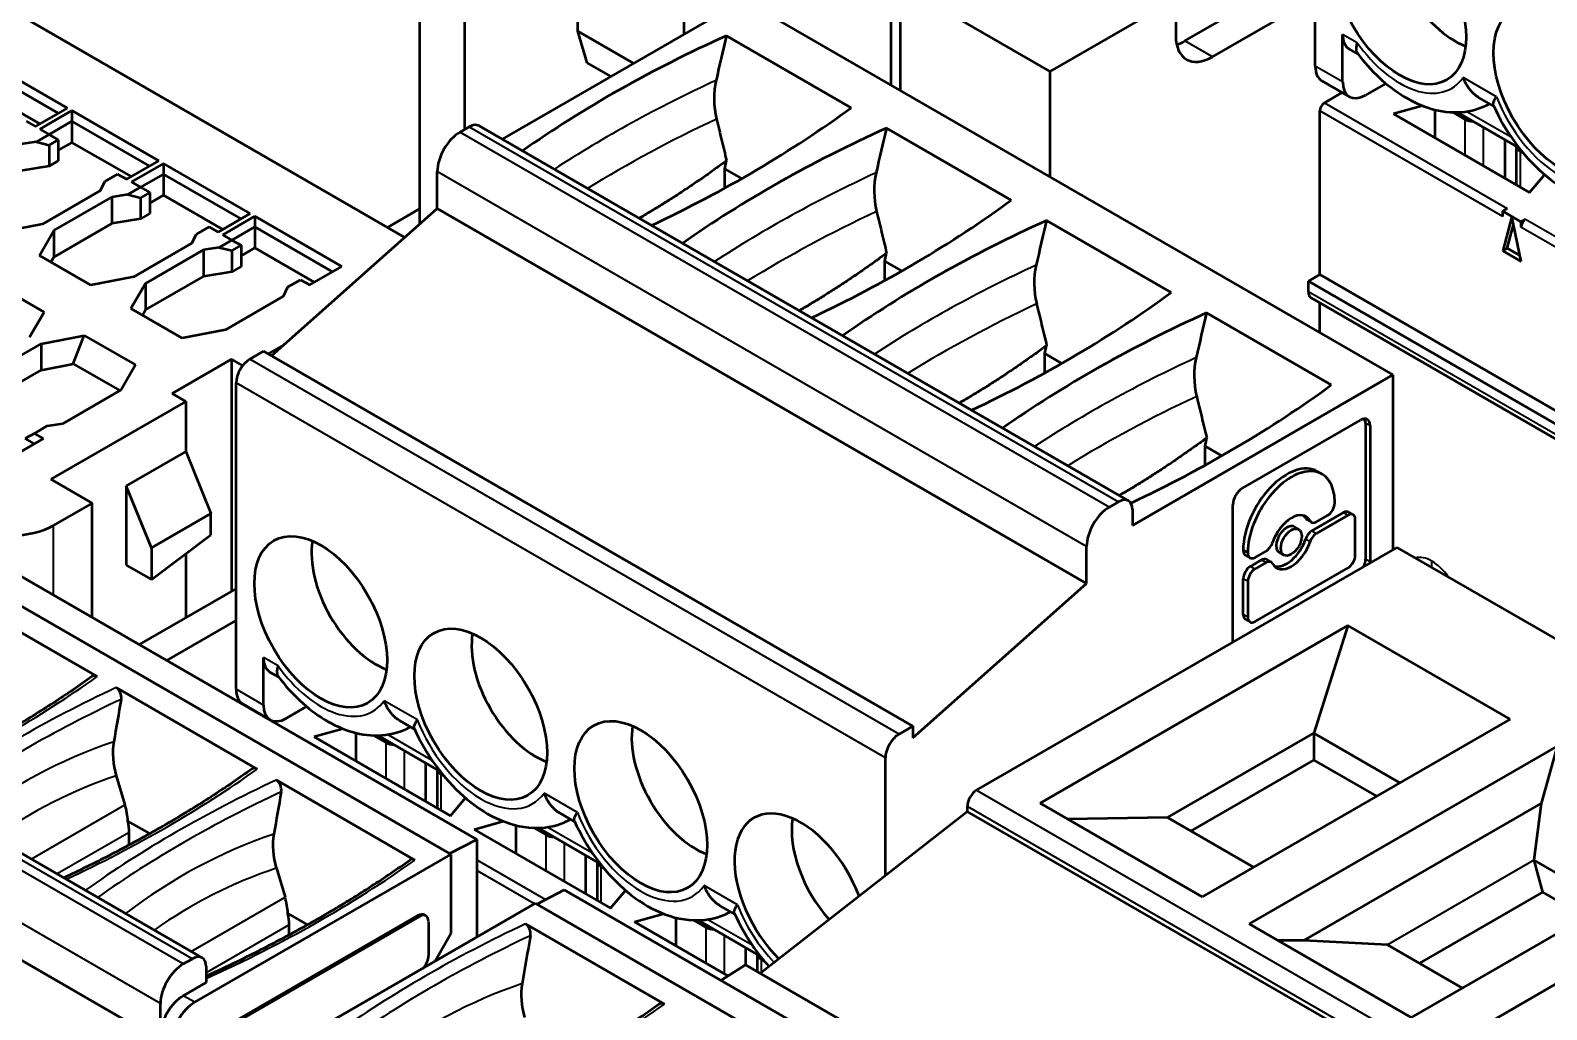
# Model space of a CAD drawing. Header units: millimetres. Extents: x 3100 to 5091, y 868 to 1900.
# Drawn here: x 4092.85 to 4116.3, y 1726.37 to 1741.51 of the extents above; entities that cross this region are included whole.
import ezdxf

# ---------------------------------------------------------------- set-up
doc = ezdxf.new("R2010")
doc.units = ezdxf.units.MM
doc.header["$LTSCALE"] = 1.8
doc.layers.add('외형선(ISO)', color=7, linetype='Continuous', lineweight=50)
doc.layers.add('좁은 외형선(ISO)', color=7, linetype='Continuous', lineweight=35)

msp = doc.modelspace()

# ---------------------------------------------------------------- linework, layer by layer
at = {"layer": '외형선(ISO)'}
for p, q in [((4112.721, 1740.96), (4112.721, 1745.696)), ((4101.319, 1741.501), (4101.319, 1745.175)), ((4099.569, 1739.98), (4099.569, 1743.655)), ((4098.869, 1743.166), (4098.869, 1738.511)), ((4102.963, 1741.45), (4102.963, 1742.675)), ((4110.706, 1741.348), (4112.721, 1742.511)), ((4106.163, 1740.664), (4106.163, 1742.379)), ((4108.62, 1740.878), (4106.304, 1742.215)), ((4106.304, 1742.215), (4106.304, 1740.583)), ((4111.13, 1741.103), (4112.721, 1742.022)), ((4092.639, 1741.777), (4098.643, 1738.311)), ((4100.152, 1739.827), (4103.882, 1741.981)), ((4103.882, 1741.981), (4113.923, 1736.184)), ((4108.62, 1740.878), (4110.564, 1742.001)), ((4110.564, 1742.001), (4110.564, 1741.43)), ((4102.185, 1741.001), (4101.319, 1741.501)), ((4101.46, 1741.011), (4101.319, 1741.501)), ((4103.615, 1741.429), (4105.544, 1740.316)), ((4113.145, 1740.715), (4113.145, 1741.45)), ((4093.424, 1740.311), (4092.081, 1741.087)), ((4113.383, 1741.144), (4113.249, 1741.221)), ((4093.283, 1740.229), (4092.081, 1740.923)), ((4101.832, 1740.797), (4101.46, 1741.011)), ((4108.62, 1739.245), (4108.62, 1740.878)), ((4093, 1740.066), (4092.081, 1740.597)), ((4112.825, 1740.731), (4113.249, 1740.486)), ((4113.812, 1740.692), (4113.499, 1740.511)), ((4113.14, 1740.549), (4112.863, 1740.389)), ((4115.483, 1740.34), (4115.248, 1740.475)), ((4092.929, 1740.025), (4093.424, 1740.311)), ((4093.495, 1740.27), (4093, 1739.984)), ((4094.838, 1739.495), (4093.495, 1740.27)), ((4093.495, 1740.27), (4093.495, 1740.107)), ((4112.792, 1737.735), (4112.792, 1740.266)), ((4114.378, 1740.347), (4113.93, 1740.221)), ((4113.93, 1740.221), (4116.037, 1739.005)), ((4114.577, 1739.848), (4114.577, 1740.283)), ((4115.04, 1740.135), (4114.85, 1740.245)), ((4114.915, 1740.245), (4115.878, 1739.689)), ((4092.788, 1740.107), (4092.929, 1740.025)), ((4093.141, 1739.903), (4092.945, 1739.789)), ((4093, 1739.984), (4093.141, 1739.903)), ((4093.495, 1740.107), (4093.141, 1739.903)), ((4093.141, 1739.903), (4093.283, 1739.821)), ((4093.495, 1740.107), (4093.495, 1739.78)), ((4094.697, 1739.413), (4093.495, 1740.107)), ((4099.498, 1739.94), (4099.64, 1740.021)), ((4099.79, 1740.036), (4109.831, 1734.239)), ((4106.09, 1740.001), (4108.018, 1738.887)), ((4092.945, 1739.789), (4092.699, 1739.75)), ((4092.945, 1739.789), (4093.141, 1739.739)), ((4093.283, 1739.821), (4093.141, 1739.739)), ((4093.141, 1739.739), (4093.141, 1739.413)), ((4093.283, 1739.821), (4093.283, 1739.495)), ((4093.495, 1739.78), (4093.283, 1739.658)), ((4094.414, 1739.25), (4093.495, 1739.78)), ((4115.656, 1739.225), (4115.656, 1739.818)), ((4115.83, 1739.717), (4115.83, 1739.124)), ((4093.283, 1739.495), (4093.141, 1739.413)), ((4094.343, 1739.209), (4094.838, 1739.495)), ((4094.909, 1739.454), (4094.414, 1739.168)), ((4096.253, 1738.678), (4094.909, 1739.454)), ((4094.909, 1739.454), (4094.909, 1739.29)), ((4103.592, 1739.372), (4103.618, 1739.497)), ((4115.934, 1739.62), (4115.889, 1739.646)), ((4093.141, 1739.413), (4092.699, 1739.341)), ((4094.006, 1739.177), (4094.202, 1739.29)), ((4094.202, 1739.29), (4094.343, 1739.209)), ((4094.909, 1739.29), (4094.556, 1739.086)), ((4094.909, 1739.29), (4094.909, 1738.964)), ((4096.111, 1738.596), (4094.909, 1739.29)), ((4099.145, 1738.756), (4099.145, 1739.327)), ((4103.592, 1739.075), (4103.592, 1739.372)), ((4103.854, 1739.221), (4103.592, 1739.372)), ((4116.037, 1739.005), (4116.268, 1739.279)), ((4093.937, 1739.035), (4093.039, 1738.517)), ((4093.937, 1739.035), (4094.006, 1739.177)), ((4094.359, 1738.973), (4094.114, 1738.933)), ((4094.556, 1739.086), (4094.359, 1738.973)), ((4094.359, 1738.973), (4094.556, 1738.923)), ((4094.414, 1739.168), (4094.556, 1739.086)), ((4094.556, 1739.086), (4094.697, 1739.005)), ((4094.697, 1739.005), (4094.556, 1738.923)), ((4094.697, 1739.005), (4094.697, 1738.678)), ((4094.909, 1738.964), (4094.697, 1738.841)), ((4095.828, 1738.433), (4094.909, 1738.964)), ((4093.216, 1738.415), (4094.114, 1738.933)), ((4094.114, 1738.933), (4094.114, 1738.525)), ((4094.556, 1738.923), (4094.556, 1738.596)), ((4096.579, 1736.481), (4099.145, 1738.756)), ((4098.869, 1738.752), (4098.374, 1738.466)), ((4109.186, 1732.958), (4099.145, 1738.756)), ((4115.62, 1738.715), (4115.691, 1738.756)), ((4093.039, 1738.517), (4092.371, 1738.388)), ((4093.216, 1738.006), (4094.114, 1738.525)), ((4094.556, 1738.596), (4094.114, 1738.525)), ((4094.697, 1738.678), (4094.556, 1738.596)), ((4095.758, 1738.392), (4096.253, 1738.678)), ((4096.323, 1738.637), (4095.828, 1738.351)), ((4097.667, 1737.862), (4096.323, 1738.637)), ((4096.323, 1738.637), (4096.323, 1738.474)), ((4108.565, 1738.572), (4110.493, 1737.458)), ((4115.62, 1738.715), (4115.762, 1738.633)), ((4115.62, 1738.633), (4115.62, 1738.715)), ((4115.762, 1738.633), (4115.62, 1738.103)), ((4115.69, 1738.144), (4115.788, 1738.507)), ((4115.762, 1738.633), (4115.903, 1738.551)), ((4115.904, 1737.939), (4115.762, 1738.633)), ((4115.903, 1738.551), (4115.974, 1738.592)), ((4115.903, 1738.551), (4115.903, 1738.47)), ((4092.993, 1738.029), (4093.216, 1738.415)), ((4093.216, 1738.415), (4093.216, 1738.006)), ((4095.351, 1738.219), (4095.42, 1738.361)), ((4095.42, 1738.361), (4095.616, 1738.474)), ((4095.616, 1738.474), (4095.758, 1738.392)), ((4095.97, 1738.27), (4095.773, 1738.156)), ((4095.828, 1738.351), (4095.97, 1738.27)), ((4096.323, 1738.474), (4095.97, 1738.27)), ((4095.97, 1738.27), (4096.111, 1738.188)), ((4097.525, 1737.78), (4096.323, 1738.474)), ((4096.323, 1738.474), (4096.323, 1738.147)), ((4093.785, 1737.572), (4092.993, 1738.029)), ((4095.351, 1738.219), (4094.453, 1737.7)), ((4094.63, 1737.598), (4095.528, 1738.117)), ((4095.773, 1738.156), (4095.528, 1738.117)), ((4095.528, 1738.117), (4095.528, 1737.708)), ((4095.773, 1738.156), (4095.97, 1738.106)), ((4096.111, 1738.188), (4095.97, 1738.106)), ((4095.97, 1738.106), (4095.97, 1737.78)), ((4096.111, 1738.188), (4096.111, 1737.862)), ((4096.323, 1738.147), (4096.111, 1738.025)), ((4097.243, 1737.617), (4096.323, 1738.147)), ((4106.067, 1737.943), (4106.093, 1738.068)), ((4115.62, 1738.103), (4115.69, 1738.144)), ((4115.62, 1738.103), (4115.904, 1737.939)), ((4115.885, 1738.031), (4115.69, 1738.144)), ((4093.17, 1737.927), (4093.216, 1738.006)), ((4096.111, 1737.862), (4095.97, 1737.78)), ((4097.172, 1737.576), (4097.667, 1737.862)), ((4106.067, 1737.646), (4106.067, 1737.943)), ((4106.329, 1737.792), (4106.067, 1737.943)), ((4092.272, 1737.612), (4093.064, 1737.155)), ((4094.453, 1737.7), (4093.785, 1737.572)), ((4094.407, 1737.212), (4094.63, 1737.598)), ((4094.63, 1737.19), (4095.528, 1737.708)), ((4094.63, 1737.598), (4094.63, 1737.19)), ((4095.97, 1737.78), (4095.528, 1737.708)), ((4096.834, 1737.544), (4097.03, 1737.657)), ((4097.03, 1737.657), (4097.172, 1737.576)), ((4112.615, 1737.633), (4112.792, 1737.735)), ((4120.069, 1733.329), (4112.615, 1737.633)), ((4112.615, 1737.47), (4112.615, 1737.633)), ((4120.069, 1733.533), (4112.792, 1737.735)), ((4096.765, 1737.402), (4095.867, 1736.884)), ((4096.765, 1737.402), (4096.834, 1737.544)), ((4112.656, 1737.378), (4120.069, 1733.098)), ((4093.064, 1737.155), (4092.841, 1736.769)), ((4095.199, 1736.755), (4094.407, 1737.212)), ((4094.584, 1737.11), (4094.63, 1737.19)), ((4111.04, 1737.143), (4112.968, 1736.029)), ((4112.792, 1736.837), (4112.792, 1737.3)), ((4095.867, 1736.884), (4095.199, 1736.755)), ((4092.12, 1736.149), (4093.018, 1736.667)), ((4093.018, 1736.667), (4093.686, 1736.796)), ((4093.018, 1736.667), (4093.018, 1736.259)), ((4093.516, 1736.355), (4093.686, 1736.796)), ((4093.686, 1736.796), (4094.478, 1736.339)), ((4096.77, 1736.65), (4096.528, 1736.51)), ((4108.542, 1736.514), (4108.568, 1736.639)), ((4095.963, 1736.429), (4095.043, 1735.898)), ((4095.963, 1736.429), (4095.963, 1732.836)), ((4096.135, 1736.329), (4095.963, 1736.429)), ((4096.246, 1736.429), (4096.458, 1736.551)), ((4106.499, 1730.754), (4096.458, 1736.551)), ((4108.803, 1736.363), (4108.542, 1736.514)), ((4108.542, 1736.217), (4108.542, 1736.514)), ((4087.385, 1736.145), (4099.756, 1729.003)), ((4092.12, 1735.741), (4093.018, 1736.259)), ((4093.018, 1736.259), (4093.516, 1736.355)), ((4093.516, 1736.355), (4094.234, 1735.941)), ((4094.478, 1736.339), (4094.255, 1735.953)), ((4109.893, 1733.857), (4113.923, 1736.184)), ((4113.923, 1736.184), (4113.923, 1733.481)), ((4086.961, 1735.926), (4099.332, 1728.784)), ((4094.255, 1735.953), (4093.357, 1735.434)), ((4096.033, 1731.325), (4096.033, 1736.061)), ((4095.256, 1735.775), (4093.17, 1734.571)), ((4095.043, 1735.898), (4095.256, 1735.775)), ((4095.256, 1735.775), (4095.256, 1735)), ((4111.597, 1734.433), (4113.421, 1735.485)), ((4113.499, 1735.44), (4113.499, 1733.335)), ((4092.915, 1735.281), (4092.774, 1735.2)), ((4092.915, 1735.281), (4093.111, 1735.395)), ((4093.056, 1735.2), (4092.915, 1735.281)), ((4093.111, 1735.395), (4093.357, 1735.434)), ((4111.017, 1735.085), (4111.043, 1735.211)), ((4113.57, 1735.399), (4113.57, 1733.294)), ((4092.561, 1734.914), (4093.056, 1735.2)), ((4092.915, 1735.118), (4092.774, 1735.2)), ((4095.256, 1735), (4094.336, 1734.469)), ((4095.256, 1735), (4095.644, 1734.04)), ((4111.278, 1734.935), (4111.017, 1735.085)), ((4111.017, 1734.788), (4111.017, 1735.085)), ((4093.806, 1734.204), (4093.17, 1734.571)), ((4112.756, 1734.692), (4112.826, 1734.651)), ((4094.336, 1734.469), (4094.336, 1733.244)), ((4094.725, 1733.51), (4094.336, 1734.469)), ((4083.47, 1734.124), (4095.508, 1727.174)), ((4093.806, 1734.204), (4093.205, 1733.857)), ((4093.806, 1732.438), (4093.806, 1734.204)), ((4095.644, 1734.04), (4094.725, 1733.51)), ((4095.644, 1733.714), (4095.644, 1734.04)), ((4109.539, 1734.142), (4109.681, 1734.224)), ((4109.893, 1734.102), (4109.893, 1733.857)), ((4111.448, 1732.069), (4111.448, 1734.174)), ((4112.671, 1733.774), (4113.157, 1734.055)), ((4113.023, 1734.205), (4113.023, 1734.216)), ((4113.236, 1734.063), (4113.307, 1734.022)), ((4112.394, 1733.836), (4112.465, 1733.796)), ((4112.592, 1733.947), (4112.663, 1733.906)), ((4113.228, 1734.014), (4112.742, 1733.733)), ((4112.742, 1733.914), (4112.912, 1734.012)), ((4113.34, 1733.397), (4113.34, 1733.95)), ((4094.725, 1733.02), (4095.644, 1733.714)), ((4094.725, 1733.51), (4094.725, 1733.02)), ((4095.256, 1733.42), (4095.256, 1732.428)), ((4107.483, 1729.763), (4113.988, 1733.518)), ((4109.186, 1732.958), (4109.186, 1733.53)), ((4111.607, 1733.48), (4111.607, 1733.469)), ((4111.64, 1733.397), (4111.711, 1733.356)), ((4111.678, 1733.439), (4111.678, 1733.429)), ((4111.79, 1733.364), (4111.96, 1733.462)), ((4111.968, 1733.331), (4112.039, 1733.29)), ((4112.166, 1733.441), (4112.237, 1733.4)), ((4121.059, 1729.436), (4113.988, 1733.518)), ((4094.336, 1733.244), (4094.725, 1733.02)), ((4111.719, 1733.225), (4111.889, 1733.323)), ((4111.96, 1733.282), (4111.79, 1733.184)), ((4111.79, 1732.373), (4113.228, 1733.204)), ((4095.04, 1725.791), (4082.627, 1732.958)), ((4094.54, 1732.015), (4096.033, 1732.877)), ((4098.019, 1732.864), (4098.111, 1732.704)), ((4106.499, 1730.576), (4109.186, 1732.958)), ((4111.607, 1732.479), (4111.607, 1733.031)), ((4111.678, 1732.99), (4111.678, 1732.438)), ((4091.704, 1732.779), (4093.885, 1731.52)), ((4111.64, 1732.406), (4111.711, 1732.365)), ((4094.964, 1731.77), (4096.033, 1732.387)), ((4113.227, 1732.311), (4108.466, 1729.562)), ((4113.227, 1732.311), (4112.697, 1730.646)), ((4115.735, 1730.863), (4113.227, 1732.311)), ((4096.458, 1731.081), (4096.458, 1731.815)), ((4096.695, 1731.509), (4096.561, 1731.586)), ((4094.179, 1731.35), (4096.36, 1730.091)), ((4100.494, 1731.435), (4100.586, 1731.275)), ((4096.137, 1731.097), (4096.561, 1730.852)), ((4097.124, 1731.057), (4096.811, 1730.876)), ((4096.453, 1730.914), (4096.449, 1730.912)), ((4098.795, 1730.705), (4098.56, 1730.841)), ((4106.286, 1730.631), (4106.499, 1730.754)), ((4106.499, 1730.754), (4106.499, 1730.576)), ((4115.735, 1730.863), (4110.974, 1728.114)), ((4097.69, 1730.712), (4097.243, 1730.587)), ((4097.243, 1730.587), (4099.35, 1729.37)), ((4097.89, 1730.213), (4097.89, 1730.649)), ((4098.353, 1730.501), (4098.162, 1730.611)), ((4098.228, 1730.61), (4099.19, 1730.055)), ((4110.435, 1729.34), (4112.697, 1730.646)), ((4112.697, 1730.646), (4112.697, 1730.23)), ((4112.697, 1730.646), (4114.029, 1729.878)), ((4116.46, 1730.445), (4111.699, 1727.696)), ((4116.46, 1730.445), (4116.213, 1729.557)), ((4098.968, 1729.59), (4098.968, 1730.183)), ((4099.143, 1730.082), (4099.143, 1729.49)), ((4106.074, 1728.447), (4106.074, 1730.264)), ((4110.795, 1729.132), (4112.697, 1730.23)), ((4112.697, 1730.23), (4113.668, 1729.67)), ((4094.181, 1729.987), (4094.315, 1729.537)), ((4098.799, 1728.683), (4096.654, 1729.922)), ((4099.246, 1729.985), (4099.201, 1730.011)), ((4102.969, 1730.006), (4103.061, 1729.847)), ((4099.35, 1729.37), (4099.581, 1729.644)), ((4101.27, 1729.276), (4101.035, 1729.412)), ((4104.137, 1726.934), (4107.341, 1729.436)), ((4107.341, 1729.518), (4107.341, 1729.436)), ((4114.412, 1725.353), (4107.341, 1729.436)), ((4108.466, 1729.562), (4110.974, 1728.114)), ((4110.435, 1729.34), (4108.89, 1729.317)), ((4110.435, 1729.34), (4111.766, 1728.572)), ((4112.545, 1727.439), (4116.213, 1729.557)), ((4114.554, 1725.68), (4121.059, 1729.436)), ((4116.213, 1729.557), (4116.102, 1728.681)), ((4094.697, 1729.092), (4094.359, 1729.287)), ((4094.379, 1728.917), (4094.379, 1729.111)), ((4099.717, 1729.158), (4100.165, 1729.283)), ((4099.717, 1729.158), (4101.825, 1727.941)), ((4100.364, 1728.784), (4100.364, 1729.22)), ((4100.637, 1729.182), (4100.828, 1729.072)), ((4100.703, 1729.181), (4101.665, 1728.626)), ((4099.332, 1728.784), (4099.756, 1729.003)), ((4099.756, 1729.003), (4099.756, 1727.494)), ((4118.968, 1728.997), (4114.206, 1726.248)), ((4095.393, 1726.485), (4099.353, 1728.771)), ((4099.332, 1728.784), (4099.353, 1728.771)), ((4099.353, 1728.771), (4099.353, 1727.547)), ((4101.443, 1728.162), (4101.443, 1728.754)), ((4101.618, 1728.653), (4101.618, 1728.061)), ((4116.102, 1728.681), (4117.261, 1728.012)), ((4116.102, 1728.681), (4116.233, 1728.189)), ((4096.656, 1728.558), (4096.79, 1728.108)), ((4101.721, 1728.556), (4101.676, 1728.582)), ((4105.444, 1728.578), (4105.536, 1728.418)), ((4100.683, 1728.004), (4101.107, 1728.223)), ((4101.107, 1728.223), (4115.953, 1719.652)), ((4101.825, 1727.941), (4102.056, 1728.215)), ((4116.233, 1728.189), (4114.331, 1727.091)), ((4116.233, 1728.189), (4116.9, 1727.803)), ((4097.355, 1726.107), (4100.661, 1728.016)), ((4100.661, 1728.016), (4100.683, 1728.004)), ((4100.683, 1728.004), (4115.528, 1719.433)), ((4103.745, 1727.847), (4103.51, 1727.983)), ((4098.846, 1727.825), (4094.855, 1725.521)), ((4094.876, 1725.509), (4098.867, 1727.813)), ((4096.834, 1727.858), (4097.136, 1727.684)), ((4098.967, 1727.823), (4098.946, 1727.835)), ((4099.009, 1727.731), (4099.009, 1727.203)), ((4102.192, 1727.729), (4102.64, 1727.855)), ((4102.192, 1727.729), (4103.64, 1726.893)), ((4102.839, 1727.355), (4102.839, 1727.791)), ((4103.112, 1727.753), (4103.302, 1727.643)), ((4103.177, 1727.753), (4104.14, 1727.197)), ((4096.854, 1727.528), (4096.854, 1727.683)), ((4099.105, 1727.118), (4099.353, 1727.547)), ((4100.508, 1727.697), (4102.657, 1726.456)), ((4114.206, 1726.248), (4111.699, 1727.696)), ((4103.918, 1727.061), (4103.918, 1727.325)), ((4112.545, 1727.439), (4112.143, 1727.439)), ((4113.839, 1727.375), (4112.545, 1727.439)), ((4113.839, 1727.375), (4114.998, 1726.705)), ((4095.217, 1727.077), (4095.358, 1727.159)), ((4095.57, 1727.036), (4095.57, 1726.791)), ((4103.912, 1727.064), (4103.53, 1726.824)), ((4110.983, 1722.982), (4103.912, 1727.064)), ((4104.092, 1727.224), (4104.092, 1726.96)), ((4104.196, 1727.127), (4104.151, 1727.153)), ((4095.217, 1726.587), (4095.57, 1726.791)), ((4094.863, 1725.975), (4094.863, 1726.465))]:
    msp.add_line(p, q, dxfattribs=at)
for centre, major_axis in [((4114.029, 1742.001), (-0.725, 1.256)), ((4116.504, 1740.572), (-0.725, 1.256)), ((4097.342, 1732.367), (-0.725, 1.256)), ((4112.351, 1733.598), (-0.114, -0.198)), ((4099.816, 1730.938), (-0.725, 1.256)), ((4102.291, 1729.509), (-0.725, 1.256))]:
    msp.add_ellipse(centre, major_axis=major_axis, ratio=0.57735, dxfattribs=at)
for centre, major_axis, ratio, start_param, end_param in [((4114.878, 1742.491), (-0.7, 1.212), 0.57735, 0.613952, 2.52764), ((4115.946, 1732.338), (-20, 0), 0.57735, 5.376697, 5.59774), ((4115.946, 1724.976), (-13.016, -69.532), 0.218386, 4.514556, 4.524759), ((4111.13, 1741.756), (-0.4, -0.693), 0.57735, 5.497787, 7.068583), ((4110.706, 1742.001), (-0.4, -0.693), 0.57735, 0.55899, 0.785398), ((4113.499, 1741.654), (-0.25, -0.433), 0.57735, 5.497787, 6.283185), ((4113.075, 1741.164), (-0.25, -0.433), 0.57735, 5.497787, 6.283185), ((4104.167, 1740.326), (-0.213, 0.99), 0.718086, 0.992119, 1.603505), ((4113.499, 1740.919), (-0.25, -0.433), 0.57735, 5.497787, 7.068583), ((4112.863, 1740.307), (-0.05, -0.0866), 0.57735, 3.926991, 5.497787), ((4089.797, 1747.435), (20, 0), 0.57735, 5.397834, 5.618878), ((4115.182, 1740.217), (0.2, 0), 0.57735, 3.926991, 4.616874), ((4099.498, 1739.531), (-0.25, -0.433), 0.57735, 3.926991, 5.497787), ((4099.64, 1739.776), (0.15, 0.26), 0.57735, 0, 0.785398), ((4118.42, 1730.909), (-20, 0), 0.57735, 5.376697, 5.59774), ((4118.42, 1723.547), (-13.016, -69.532), 0.218386, 4.514556, 4.524759), ((4116.03, 1739.727), (-0.2, 0), 0.57735, 0.095515, 0.785398), ((4106.642, 1738.897), (-0.213, 0.99), 0.718086, 0.992119, 1.603505), ((4092.272, 1746.006), (20, 0), 0.57735, 5.397834, 5.618878), ((4120.895, 1729.48), (-20, 0), 0.57735, 5.376697, 5.59774), ((4120.895, 1722.118), (-13.016, -69.532), 0.218386, 4.514556, 4.524759), ((4115.974, 1738.511), (-0.05, -0.0866), 0.57735, 3.926991, 5.497787), ((4109.117, 1737.468), (-0.213, 0.99), 0.718086, 0.992119, 1.603505), ((4094.746, 1744.577), (20, 0), 0.57735, 5.397834, 5.618878), ((4112.756, 1737.551), (-0.1, -0.173), 0.57735, 5.497787, 6.283185), ((4123.37, 1728.051), (-20, 0), 0.57735, 5.376697, 5.59774), ((4123.37, 1720.69), (-13.016, -69.532), 0.218386, 4.514556, 4.524759), ((4096.246, 1736.184), (-0.15, -0.26), 0.57735, 3.926991, 5.497787), ((4111.591, 1736.039), (-0.213, 0.99), 0.718086, 0.992119, 1.603505), ((4097.221, 1743.148), (20, 0), 0.57735, 5.396921, 5.618878), ((4113.421, 1735.313), (0.105, 0.183), 0.57735, 5.497787, 7.068583), ((4113.35, 1735.354), (0.105, 0.183), 0.57735, 5.497787, 5.941106), ((4112.28, 1733.868), (0.476, 0.824), 0.57735, 0, 2.356194), ((4112.351, 1733.827), (0.476, 0.824), 0.57735, 5.497787, 8.63938), ((4109.681, 1733.979), (0.15, 0.26), 0.57735, 5.497787, 7.068583), ((4111.597, 1734.26), (-0.105, -0.183), 0.57735, 3.926991, 5.497787), ((4109.539, 1733.734), (-0.25, -0.433), 0.57735, 3.926991, 5.497787), ((4112.351, 1733.598), (0.228, 0.396), 0.57735, 5.949564, 8.187603), ((4112.912, 1734.141), (0.079, 0.137), 0.57735, 3.926991, 5.497787), ((4113.157, 1733.926), (0.079, 0.137), 0.57735, 0, 0.785398), ((4113.228, 1733.885), (0.079, 0.137), 0.57735, 5.497787, 7.068583), ((4092.569, 1734.224), (0.9, 0), 0.57735, 3.926991, 5.497787), ((4112.28, 1733.639), (0.114, 0.198), 0.57735, 0, 3.141593), ((4112.28, 1733.639), (0.228, 0.396), 0.57735, 5.949564, 6.127739), ((4112.671, 1734.084), (-0.079, -0.137), 0.57735, 5.949564, 6.283185), ((4112.742, 1734.043), (-0.079, -0.137), 0.57735, 5.949564, 7.068583), ((4098.19, 1732.856), (-0.7, 1.212), 0.57735, 0.613952, 2.52764), ((4111.96, 1733.591), (0.079, 0.137), 0.57735, 3.926991, 5.04601), ((4112.351, 1733.598), (-0.228, -0.396), 0.57735, 5.949564, 8.187603), ((4112.28, 1733.639), (-0.228, -0.396), 0.57735, 0.155447, 1.904417), ((4112.671, 1733.645), (-0.079, -0.137), 0.57735, 3.926991, 5.04601), ((4112.742, 1733.604), (-0.079, -0.137), 0.57735, 3.926991, 5.04601), ((4111.719, 1733.534), (-0.079, -0.137), 0.57735, 5.497787, 6.283185), ((4111.79, 1733.493), (-0.079, -0.137), 0.57735, 5.497787, 7.068583), ((4111.889, 1733.194), (0.079, 0.137), 0.57735, 0, 0.785398), ((4113.228, 1733.333), (0.079, 0.137), 0.57735, 3.926991, 5.497787), ((4113.35, 1733.249), (0.105, 0.183), 0.57735, 4.887569, 5.497787), ((4111.719, 1733.096), (-0.079, -0.137), 0.57735, 3.926991, 5.497787), ((4111.79, 1733.055), (-0.079, -0.137), 0.57735, 3.926991, 5.497787), ((4111.96, 1733.153), (0.079, 0.137), 0.57735, 5.949564, 7.068583), ((4113.421, 1733.208), (0.105, 0.183), 0.57735, 5.398973, 5.497787), ((4111.719, 1732.543), (-0.079, -0.137), 0.57735, 5.497787, 6.283185), ((4111.79, 1732.502), (-0.079, -0.137), 0.57735, 5.497787, 7.068583), ((4100.665, 1731.428), (-0.7, 1.212), 0.57735, 0.613952, 2.52764), ((4111.597, 1732.155), (-0.105, -0.183), 0.57735, 5.497787, 5.596602), ((4096.811, 1732.019), (-0.25, -0.433), 0.57735, 5.497787, 6.283185), ((4093.868, 1731.393), (0.046, -0.136), 0.663454, 2.497974, 3.340628), ((4094.157, 1731.226), (-0.043, 0.134), 0.690585, 4.06364, 5.634101), ((4096.387, 1731.53), (-0.25, -0.433), 0.57735, 5.497787, 6.283185), ((4106.873, 1713.832), (13.174, 90.158), 0.166903, 1.40174, 1.40914), ((4096.811, 1731.285), (-0.25, -0.433), 0.57735, 5.497787, 7.068583), ((4103.14, 1729.999), (-0.7, 1.212), 0.57735, 0.613952, 2.52764), ((4094.779, 1730.134), (-0.295, 0.85), 0.683279, 0.888551, 1.506255), ((4106.286, 1730.387), (-0.15, -0.26), 0.57735, 3.926991, 5.497787), ((4098.494, 1730.582), (0.2, 0), 0.57735, 3.926991, 4.616874), ((4096.343, 1729.964), (0.046, -0.136), 0.663454, 2.497974, 3.340628), ((4099.343, 1730.093), (-0.2, 0), 0.57735, 0.095515, 0.785398), ((4096.632, 1729.797), (-0.043, 0.134), 0.690585, 4.06364, 5.634101), ((4109.348, 1712.403), (13.174, 90.158), 0.166903, 1.40174, 1.40914), ((4107.483, 1729.599), (-0.1, -0.173), 0.57735, 3.926991, 5.497787), ((4093.82, 1729.401), (-0.231, 0.723), 0.675873, 4.343983, 4.683584), ((4104.766, 1728.08), (-0.725, 1.256), 0.57735, 4.426794, 8.301264), ((4093.848, 1729.418), (0.375, -0.65), 0.57735, 0.785398, 1.056662), ((4105.615, 1728.57), (-0.7, 1.212), 0.57735, 0.613952, 1.928356), ((4097.254, 1728.705), (-0.295, 0.85), 0.683279, 0.888551, 1.506255), ((4100.969, 1729.154), (0.2, 0), 0.57735, 3.926991, 4.616874), ((4098.781, 1728.556), (-0.046, 0.136), 0.663422, 5.639537, 6.482372), ((4101.818, 1728.664), (-0.2, 0), 0.57735, 0.095515, 0.785398), ((4096.295, 1727.972), (-0.231, 0.723), 0.675873, 4.343983, 4.683584), ((4096.323, 1727.989), (0.375, -0.65), 0.57735, 0.785398, 1.056662), ((4098.846, 1727.662), (0.1, 0.173), 0.57735, 0, 0.785398), ((4098.867, 1727.65), (0.1, 0.173), 0.57735, 5.497787, 7.068583), ((4113.202, 1710.178), (13.174, 90.158), 0.166903, 1.40174, 1.410117), ((4100.486, 1727.572), (-0.043, 0.134), 0.690585, 4.06364, 5.634101), ((4103.444, 1727.725), (0.2, 0), 0.57735, 3.926991, 4.616874), ((4095.217, 1726.669), (-0.25, -0.433), 0.57735, 3.926991, 5.497787), ((4095.358, 1726.914), (0.15, 0.26), 0.57735, 5.497787, 7.068583), ((4098.867, 1727.121), (0.1, 0.173), 0.57735, 4.457348, 5.497787), ((4104.292, 1727.235), (-0.2, 0), 0.57735, 0.095515, 0.785398), ((4101.093, 1726.394), (0.295, -0.85), 0.683283, 4.030629, 4.648215), ((4095.217, 1726.179), (0.25, 0.433), 0.57735, 0.785398, 2.356194), ((4095.393, 1726.077), (0.25, 0.433), 0.57735, 0.785398, 2.356194), ((4102.639, 1726.329), (0.046, -0.136), 0.663454, 2.497974, 3.340628)]:
    msp.add_ellipse(centre, major_axis=major_axis, ratio=ratio, start_param=start_param, end_param=end_param, dxfattribs=at)
for points, knots in [([(4113.37, 1741.321), (4113.366, 1741.31), (4113.363, 1741.299), (4113.361, 1741.289), (4113.358, 1741.278), (4113.356, 1741.268), (4113.355, 1741.259), (4113.354, 1741.249), (4113.353, 1741.24), (4113.353, 1741.231), (4113.353, 1741.222), (4113.353, 1741.214), (4113.354, 1741.206), (4113.355, 1741.198), (4113.357, 1741.191), (4113.359, 1741.184), (4113.361, 1741.177), (4113.364, 1741.171), (4113.368, 1741.165), (4113.369, 1741.162), (4113.371, 1741.159), (4113.373, 1741.157)], [0, 0, 0, 0, 0.0500439, 0.0500439, 0.0500439, 0.1003298, 0.1003298, 0.1003298, 0.1506336, 0.1506336, 0.1506336, 0.2007383, 0.2007383, 0.2007383, 0.2507413, 0.2507413, 0.2507413, 0.3010207, 0.3010207, 0.3010207, 0.3259682, 0.3259682, 0.3259682, 0.3259682]), ([(4113.373, 1741.157), (4113.476, 1741.022), (4113.588, 1740.896), (4113.828, 1740.672), (4113.956, 1740.573), (4114.225, 1740.409), (4114.367, 1740.343), (4114.664, 1740.257), (4114.819, 1740.236), (4115.127, 1740.259), (4115.28, 1740.302), (4115.416, 1740.377), (4115.416, 1740.377), (4115.417, 1740.378)], [2.570912, 2.570912, 2.570912, 2.570912, 2.842128, 2.842128, 3.113344, 3.113344, 3.384559, 3.384559, 3.655775, 3.655775, 3.915873, 3.915873, 3.916819, 3.916819, 3.916819, 3.916819]), ([(4115.248, 1740.475), (4115.243, 1740.478), (4115.239, 1740.481), (4115.235, 1740.483), (4115.222, 1740.491), (4115.21, 1740.499), (4115.199, 1740.509), (4115.187, 1740.518), (4115.176, 1740.528), (4115.165, 1740.538), (4115.154, 1740.549), (4115.143, 1740.56), (4115.133, 1740.572), (4115.123, 1740.583), (4115.113, 1740.596), (4115.103, 1740.609), (4115.094, 1740.621), (4115.085, 1740.635), (4115.076, 1740.648), (4115.067, 1740.662), (4115.059, 1740.676), (4115.051, 1740.691), (4115.043, 1740.705), (4115.036, 1740.72), (4115.029, 1740.736), (4115.022, 1740.751), (4115.015, 1740.766), (4115.009, 1740.782)], [0.5832526, 0.5832526, 0.5832526, 0.5832526, 0.6016391, 0.6016391, 0.6016391, 0.6542184, 0.6542184, 0.6542184, 0.7068174, 0.7068174, 0.7068174, 0.759171, 0.759171, 0.759171, 0.8114111, 0.8114111, 0.8114111, 0.8636676, 0.8636676, 0.8636676, 0.9158958, 0.9158958, 0.9158958, 0.9682186, 0.9682186, 0.9682186, 1.0204727, 1.0204727, 1.0204727, 1.0204727]), ([(4115.478, 1740.35), (4115.477, 1740.353), (4115.476, 1740.356), (4115.475, 1740.359), (4115.474, 1740.364), (4115.474, 1740.369), (4115.474, 1740.375), (4115.475, 1740.38), (4115.476, 1740.386), (4115.477, 1740.393), (4115.479, 1740.399), (4115.481, 1740.406), (4115.484, 1740.413), (4115.487, 1740.42), (4115.49, 1740.427), (4115.494, 1740.435), (4115.498, 1740.443), (4115.502, 1740.451), (4115.507, 1740.459), (4115.513, 1740.468), (4115.518, 1740.476), (4115.524, 1740.485)], [0.6696626, 0.6696626, 0.6696626, 0.6696626, 0.7057633, 0.7057633, 0.7057633, 0.7581259, 0.7581259, 0.7581259, 0.8103638, 0.8103638, 0.8103638, 0.8626229, 0.8626229, 0.8626229, 0.9148484, 0.9148484, 0.9148484, 0.9671682, 0.9671682, 0.9671682, 1.0194216, 1.0194216, 1.0194216, 1.0194216]), ([(4103.463, 1740.14), (4103.476, 1740.087), (4103.489, 1740.033), (4103.502, 1739.979), (4103.515, 1739.926), (4103.528, 1739.872), (4103.541, 1739.819), (4103.554, 1739.765), (4103.566, 1739.712), (4103.579, 1739.658), (4103.592, 1739.604), (4103.605, 1739.551), (4103.618, 1739.497)], [27.3487746, 27.3487746, 27.3487746, 27.3487746, 27.5141397, 27.5141397, 27.5141397, 27.6795053, 27.6795053, 27.6795053, 27.8448716, 27.8448716, 27.8448716, 28.0102384, 28.0102384, 28.0102384, 28.0102384]), ([(4115.478, 1740.35), (4115.568, 1740.151), (4115.679, 1739.96), (4115.935, 1739.607), (4116.079, 1739.445), (4116.394, 1739.168), (4116.563, 1739.051), (4116.925, 1738.88), (4117.117, 1738.824), (4117.478, 1738.811), (4117.643, 1738.837), (4117.828, 1738.916), (4117.86, 1738.931), (4117.892, 1738.949)], [2.185909, 2.185909, 2.185909, 2.185909, 2.534125, 2.534125, 2.882342, 2.882342, 3.230558, 3.230558, 3.578774, 3.578774, 3.856739, 3.856739, 3.916819, 3.916819, 3.916819, 3.916819]), ([(4105.938, 1738.711), (4105.951, 1738.658), (4105.964, 1738.604), (4105.977, 1738.551), (4105.99, 1738.497), (4106.003, 1738.443), (4106.016, 1738.39), (4106.028, 1738.336), (4106.041, 1738.283), (4106.054, 1738.229), (4106.067, 1738.175), (4106.08, 1738.122), (4106.093, 1738.068)], [27.3487746, 27.3487746, 27.3487746, 27.3487746, 27.5141397, 27.5141397, 27.5141397, 27.6795053, 27.6795053, 27.6795053, 27.8448716, 27.8448716, 27.8448716, 28.0102384, 28.0102384, 28.0102384, 28.0102384]), ([(4108.413, 1737.282), (4108.426, 1737.229), (4108.439, 1737.175), (4108.452, 1737.122), (4108.465, 1737.068), (4108.478, 1737.015), (4108.49, 1736.961), (4108.503, 1736.907), (4108.516, 1736.854), (4108.529, 1736.8), (4108.542, 1736.747), (4108.555, 1736.693), (4108.568, 1736.639)], [27.3487746, 27.3487746, 27.3487746, 27.3487746, 27.5141397, 27.5141397, 27.5141397, 27.6795053, 27.6795053, 27.6795053, 27.8448716, 27.8448716, 27.8448716, 28.0102384, 28.0102384, 28.0102384, 28.0102384]), ([(4110.888, 1735.854), (4110.901, 1735.8), (4110.914, 1735.746), (4110.927, 1735.693), (4110.94, 1735.639), (4110.952, 1735.586), (4110.965, 1735.532), (4110.978, 1735.478), (4110.991, 1735.425), (4111.004, 1735.371), (4111.017, 1735.318), (4111.03, 1735.264), (4111.043, 1735.211)], [27.3487746, 27.3487746, 27.3487746, 27.3487746, 27.5141397, 27.5141397, 27.5141397, 27.6795053, 27.6795053, 27.6795053, 27.8448716, 27.8448716, 27.8448716, 28.0102384, 28.0102384, 28.0102384, 28.0102384]), ([(4096.682, 1731.686), (4096.678, 1731.675), (4096.675, 1731.664), (4096.673, 1731.654), (4096.67, 1731.644), (4096.668, 1731.634), (4096.667, 1731.624), (4096.666, 1731.615), (4096.665, 1731.605), (4096.665, 1731.597), (4096.665, 1731.588), (4096.665, 1731.579), (4096.666, 1731.572), (4096.667, 1731.564), (4096.669, 1731.556), (4096.671, 1731.55), (4096.674, 1731.543), (4096.677, 1731.536), (4096.68, 1731.53), (4096.682, 1731.527), (4096.684, 1731.525), (4096.686, 1731.522)], [0, 0, 0, 0, 0.0500439, 0.0500439, 0.0500439, 0.1003298, 0.1003298, 0.1003298, 0.1506336, 0.1506336, 0.1506336, 0.2007383, 0.2007383, 0.2007383, 0.2507413, 0.2507413, 0.2507413, 0.3010207, 0.3010207, 0.3010207, 0.3259682, 0.3259682, 0.3259682, 0.3259682]), ([(4093.805, 1731.52), (4093.613, 1731.383), (4093.414, 1731.249), (4093.008, 1730.985), (4092.799, 1730.856), (4092.371, 1730.604), (4092.153, 1730.48), (4091.705, 1730.239), (4091.477, 1730.121), (4091.128, 1729.95), (4091.011, 1729.894), (4090.893, 1729.838)], [3.0380597, 3.0380597, 3.0380597, 3.0380597, 3.0839743, 3.0839743, 3.1298889, 3.1298889, 3.1758036, 3.1758036, 3.2217182, 3.2217182, 3.2445003, 3.2445003, 3.2445003, 3.2445003]), ([(4096.686, 1731.522), (4096.788, 1731.387), (4096.9, 1731.262), (4097.14, 1731.038), (4097.268, 1730.939), (4097.537, 1730.774), (4097.679, 1730.709), (4097.976, 1730.622), (4098.132, 1730.602), (4098.44, 1730.625), (4098.592, 1730.667), (4098.728, 1730.742), (4098.729, 1730.743), (4098.729, 1730.743)], [2.570912, 2.570912, 2.570912, 2.570912, 2.842128, 2.842128, 3.113344, 3.113344, 3.384559, 3.384559, 3.655775, 3.655775, 3.915873, 3.915873, 3.916819, 3.916819, 3.916819, 3.916819]), ([(4098.56, 1730.841), (4098.556, 1730.843), (4098.551, 1730.846), (4098.547, 1730.849), (4098.535, 1730.856), (4098.523, 1730.865), (4098.511, 1730.874), (4098.499, 1730.883), (4098.488, 1730.893), (4098.477, 1730.904), (4098.466, 1730.914), (4098.455, 1730.925), (4098.445, 1730.937), (4098.435, 1730.949), (4098.425, 1730.961), (4098.416, 1730.974), (4098.406, 1730.987), (4098.397, 1731), (4098.388, 1731.014), (4098.38, 1731.027), (4098.371, 1731.042), (4098.363, 1731.056), (4098.356, 1731.071), (4098.348, 1731.086), (4098.341, 1731.101), (4098.334, 1731.116), (4098.327, 1731.132), (4098.321, 1731.148)], [0.5832526, 0.5832526, 0.5832526, 0.5832526, 0.6016391, 0.6016391, 0.6016391, 0.6542184, 0.6542184, 0.6542184, 0.7068174, 0.7068174, 0.7068174, 0.759171, 0.759171, 0.759171, 0.8114111, 0.8114111, 0.8114111, 0.8636676, 0.8636676, 0.8636676, 0.9158958, 0.9158958, 0.9158958, 0.9682186, 0.9682186, 0.9682186, 1.0204727, 1.0204727, 1.0204727, 1.0204727]), ([(4098.79, 1730.715), (4098.789, 1730.718), (4098.788, 1730.721), (4098.787, 1730.725), (4098.787, 1730.729), (4098.786, 1730.734), (4098.787, 1730.74), (4098.787, 1730.746), (4098.788, 1730.752), (4098.789, 1730.758), (4098.791, 1730.764), (4098.793, 1730.771), (4098.796, 1730.778), (4098.799, 1730.785), (4098.802, 1730.793), (4098.806, 1730.8), (4098.81, 1730.808), (4098.815, 1730.816), (4098.82, 1730.825), (4098.825, 1730.833), (4098.83, 1730.841), (4098.837, 1730.85)], [0.6696626, 0.6696626, 0.6696626, 0.6696626, 0.7057633, 0.7057633, 0.7057633, 0.7581259, 0.7581259, 0.7581259, 0.8103638, 0.8103638, 0.8103638, 0.8626229, 0.8626229, 0.8626229, 0.9148484, 0.9148484, 0.9148484, 0.9671682, 0.9671682, 0.9671682, 1.0194216, 1.0194216, 1.0194216, 1.0194216]), ([(4098.79, 1730.715), (4098.88, 1730.517), (4098.991, 1730.325), (4099.247, 1729.972), (4099.392, 1729.811), (4099.706, 1729.533), (4099.876, 1729.416), (4100.237, 1729.245), (4100.43, 1729.19), (4100.79, 1729.176), (4100.955, 1729.202), (4101.141, 1729.281), (4101.173, 1729.297), (4101.204, 1729.314)], [2.185909, 2.185909, 2.185909, 2.185909, 2.534125, 2.534125, 2.882342, 2.882342, 3.230558, 3.230558, 3.578774, 3.578774, 3.856739, 3.856739, 3.916819, 3.916819, 3.916819, 3.916819]), ([(4096.28, 1730.092), (4096.087, 1729.955), (4095.889, 1729.82), (4095.483, 1729.557), (4095.274, 1729.427), (4094.846, 1729.175), (4094.627, 1729.051), (4094.18, 1728.81), (4093.952, 1728.692), (4093.603, 1728.521), (4093.486, 1728.465), (4093.368, 1728.409)], [3.0380597, 3.0380597, 3.0380597, 3.0380597, 3.0839743, 3.0839743, 3.1298889, 3.1298889, 3.1758036, 3.1758036, 3.2217182, 3.2217182, 3.2445003, 3.2445003, 3.2445003, 3.2445003]), ([(4101.035, 1729.412), (4101.03, 1729.414), (4101.026, 1729.417), (4101.022, 1729.42), (4101.01, 1729.427), (4100.998, 1729.436), (4100.986, 1729.445), (4100.974, 1729.454), (4100.963, 1729.464), (4100.952, 1729.475), (4100.941, 1729.485), (4100.93, 1729.497), (4100.92, 1729.508), (4100.91, 1729.52), (4100.9, 1729.532), (4100.89, 1729.545), (4100.881, 1729.558), (4100.872, 1729.571), (4100.863, 1729.585), (4100.855, 1729.598), (4100.846, 1729.613), (4100.838, 1729.627), (4100.83, 1729.642), (4100.823, 1729.657), (4100.816, 1729.672), (4100.809, 1729.687), (4100.802, 1729.703), (4100.796, 1729.719)], [0.5832526, 0.5832526, 0.5832526, 0.5832526, 0.6016391, 0.6016391, 0.6016391, 0.6542184, 0.6542184, 0.6542184, 0.7068174, 0.7068174, 0.7068174, 0.759171, 0.759171, 0.759171, 0.8114111, 0.8114111, 0.8114111, 0.8636676, 0.8636676, 0.8636676, 0.9158958, 0.9158958, 0.9158958, 0.9682186, 0.9682186, 0.9682186, 1.0204727, 1.0204727, 1.0204727, 1.0204727]), ([(4101.265, 1729.287), (4101.264, 1729.289), (4101.263, 1729.292), (4101.262, 1729.296), (4101.261, 1729.3), (4101.261, 1729.306), (4101.261, 1729.311), (4101.262, 1729.317), (4101.263, 1729.323), (4101.264, 1729.329), (4101.266, 1729.336), (4101.268, 1729.342), (4101.271, 1729.349), (4101.274, 1729.356), (4101.277, 1729.364), (4101.281, 1729.372), (4101.285, 1729.379), (4101.29, 1729.387), (4101.295, 1729.396), (4101.3, 1729.404), (4101.305, 1729.413), (4101.311, 1729.421)], [0.6696626, 0.6696626, 0.6696626, 0.6696626, 0.7057633, 0.7057633, 0.7057633, 0.7581259, 0.7581259, 0.7581259, 0.8103638, 0.8103638, 0.8103638, 0.8626229, 0.8626229, 0.8626229, 0.9148484, 0.9148484, 0.9148484, 0.9671682, 0.9671682, 0.9671682, 1.0194216, 1.0194216, 1.0194216, 1.0194216]), ([(4101.265, 1729.287), (4101.355, 1729.088), (4101.466, 1728.896), (4101.722, 1728.543), (4101.867, 1728.382), (4102.181, 1728.104), (4102.35, 1727.988), (4102.712, 1727.816), (4102.905, 1727.761), (4103.265, 1727.747), (4103.43, 1727.773), (4103.615, 1727.852), (4103.648, 1727.868), (4103.679, 1727.885)], [2.185909, 2.185909, 2.185909, 2.185909, 2.534125, 2.534125, 2.882342, 2.882342, 3.230558, 3.230558, 3.578774, 3.578774, 3.856739, 3.856739, 3.916819, 3.916819, 3.916819, 3.916819]), ([(4095.57, 1726.891), (4095.769, 1726.982), (4095.965, 1727.074), (4096.391, 1727.284), (4096.619, 1727.402), (4097.067, 1727.643), (4097.285, 1727.766), (4097.713, 1728.019), (4097.921, 1728.148), (4098.328, 1728.412), (4098.526, 1728.547), (4098.719, 1728.684)], [3.0237999, 3.0237999, 3.0237999, 3.0237999, 3.0617627, 3.0617627, 3.1076772, 3.1076772, 3.1535918, 3.1535918, 3.1995063, 3.1995063, 3.2454208, 3.2454208, 3.2454208, 3.2454208]), ([(4103.51, 1727.983), (4103.505, 1727.986), (4103.501, 1727.988), (4103.497, 1727.991), (4103.484, 1727.999), (4103.472, 1728.007), (4103.461, 1728.016), (4103.449, 1728.026), (4103.438, 1728.035), (4103.427, 1728.046), (4103.416, 1728.057), (4103.405, 1728.068), (4103.395, 1728.079), (4103.385, 1728.091), (4103.375, 1728.103), (4103.365, 1728.116), (4103.356, 1728.129), (4103.347, 1728.142), (4103.338, 1728.156), (4103.329, 1728.17), (4103.321, 1728.184), (4103.313, 1728.198), (4103.305, 1728.213), (4103.298, 1728.228), (4103.291, 1728.243), (4103.284, 1728.258), (4103.277, 1728.274), (4103.271, 1728.29)], [0.5832526, 0.5832526, 0.5832526, 0.5832526, 0.6016391, 0.6016391, 0.6016391, 0.6542184, 0.6542184, 0.6542184, 0.7068174, 0.7068174, 0.7068174, 0.759171, 0.759171, 0.759171, 0.8114111, 0.8114111, 0.8114111, 0.8636676, 0.8636676, 0.8636676, 0.9158958, 0.9158958, 0.9158958, 0.9682186, 0.9682186, 0.9682186, 1.0204727, 1.0204727, 1.0204727, 1.0204727]), ([(4103.74, 1727.858), (4103.739, 1727.86), (4103.738, 1727.864), (4103.737, 1727.867), (4103.736, 1727.872), (4103.736, 1727.877), (4103.736, 1727.882), (4103.737, 1727.888), (4103.738, 1727.894), (4103.739, 1727.9), (4103.741, 1727.907), (4103.743, 1727.913), (4103.746, 1727.921), (4103.749, 1727.928), (4103.752, 1727.935), (4103.756, 1727.943), (4103.76, 1727.95), (4103.764, 1727.959), (4103.769, 1727.967), (4103.775, 1727.975), (4103.78, 1727.984), (4103.786, 1727.992)], [0.6696626, 0.6696626, 0.6696626, 0.6696626, 0.7057633, 0.7057633, 0.7057633, 0.7581259, 0.7581259, 0.7581259, 0.8103638, 0.8103638, 0.8103638, 0.8626229, 0.8626229, 0.8626229, 0.9148484, 0.9148484, 0.9148484, 0.9671682, 0.9671682, 0.9671682, 1.0194216, 1.0194216, 1.0194216, 1.0194216]), ([(4103.74, 1727.858), (4103.818, 1727.686), (4103.911, 1727.52), (4104.095, 1727.25), (4104.181, 1727.141), (4104.272, 1727.039)], [2.185909, 2.185909, 2.185909, 2.185909, 2.4859649, 2.4859649, 2.7076018, 2.7076018, 2.7076018, 2.7076018]), ([(4102.577, 1726.456), (4102.384, 1726.319), (4102.186, 1726.185), (4101.779, 1725.921), (4101.571, 1725.792), (4101.143, 1725.539), (4100.924, 1725.416), (4100.477, 1725.174), (4100.248, 1725.057), (4099.899, 1724.885), (4099.783, 1724.829), (4099.665, 1724.774)], [3.0380597, 3.0380597, 3.0380597, 3.0380597, 3.0839743, 3.0839743, 3.1298889, 3.1298889, 3.1758036, 3.1758036, 3.2217182, 3.2217182, 3.2445003, 3.2445003, 3.2445003, 3.2445003])]:
    msp.add_open_spline(points, degree=3, knots=knots, dxfattribs=at)
for points in [[(4103.618, 1739.497), (4102.94, 1738.996), (4102.266, 1738.606)], [(4106.093, 1738.068), (4105.415, 1737.567), (4104.741, 1737.177)], [(4108.568, 1736.639), (4107.89, 1736.138), (4107.216, 1735.749)], [(4111.043, 1735.211), (4110.365, 1734.709), (4109.691, 1734.32)]]:
    msp.add_rational_spline(points, [1.02770253116, 1.03021040397, 1.03021599738], degree=2, dxfattribs=at)
at = {"layer": '좁은 외형선(ISO)'}
for p, q in [((4111.13, 1741.103), (4110.706, 1741.348)), ((4113.37, 1741.321), (4113.145, 1741.45)), ((4113.145, 1740.715), (4112.721, 1740.96)), ((4115.524, 1740.485), (4115.009, 1740.782)), ((4112.863, 1740.389), (4115.691, 1738.756)), ((4115.62, 1738.633), (4112.792, 1740.266)), ((4115.04, 1739.58), (4115.04, 1740.135)), ((4115.068, 1740.259), (4115.75, 1739.865)), ((4099.498, 1739.94), (4109.539, 1734.142)), ((4099.64, 1740.021), (4109.681, 1734.224)), ((4115.323, 1739.417), (4115.323, 1740.01)), ((4115.889, 1739.646), (4115.889, 1739.09)), ((4109.186, 1733.53), (4099.145, 1739.327)), ((4115.974, 1738.592), (4118.166, 1737.327)), ((4118.095, 1737.204), (4115.903, 1738.47)), ((4120.069, 1733.166), (4112.615, 1737.47)), ((4106.286, 1730.631), (4096.246, 1736.429)), ((4106.074, 1730.264), (4096.033, 1736.061)), ((4113.57, 1735.399), (4113.499, 1735.44)), ((4083.32, 1734.109), (4095.358, 1727.159)), ((4113.157, 1734.055), (4113.228, 1734.014)), ((4095.217, 1727.077), (4083.178, 1734.028)), ((4093.205, 1733.857), (4093.205, 1732.785)), ((4112.641, 1733.928), (4112.571, 1733.969)), ((4112.641, 1733.603), (4112.571, 1733.644)), ((4112.671, 1733.774), (4112.742, 1733.733)), ((4094.863, 1726.465), (4082.825, 1733.415)), ((4111.678, 1733.439), (4111.607, 1733.48)), ((4111.678, 1733.429), (4111.607, 1733.469)), ((4113.57, 1733.294), (4113.499, 1733.335)), ((4111.719, 1733.225), (4111.79, 1733.184)), ((4111.889, 1733.323), (4111.96, 1733.282)), ((4114.524, 1733.209), (4114.524, 1733.305)), ((4111.678, 1732.99), (4111.607, 1733.031)), ((4111.678, 1732.438), (4111.607, 1732.479)), ((4096.682, 1731.686), (4096.458, 1731.815)), ((4096.458, 1731.081), (4096.033, 1731.325)), ((4098.837, 1730.85), (4098.321, 1731.148)), ((4098.38, 1730.624), (4099.062, 1730.23)), ((4098.353, 1729.946), (4098.353, 1730.501)), ((4098.636, 1729.782), (4098.636, 1730.375)), ((4099.201, 1730.011), (4099.201, 1729.456)), ((4101.311, 1729.421), (4100.796, 1729.719)), ((4107.483, 1729.763), (4114.554, 1725.68)), ((4092.865, 1728.7), (4094.315, 1729.537)), ((4107.341, 1729.518), (4114.412, 1725.435)), ((4094.379, 1729.111), (4093.265, 1728.469)), ((4100.855, 1729.195), (4101.537, 1728.801)), ((4100.828, 1728.517), (4100.828, 1729.072)), ((4101.11, 1728.353), (4101.11, 1728.946)), ((4099.756, 1728.686), (4100.817, 1728.074)), ((4116.102, 1728.681), (4113.839, 1727.375)), ((4100.648, 1728.008), (4099.756, 1728.523)), ((4101.676, 1728.582), (4101.676, 1728.027)), ((4103.786, 1727.992), (4103.271, 1728.29)), ((4095.34, 1727.271), (4096.79, 1728.108)), ((4098.846, 1727.825), (4098.867, 1727.813)), ((4103.33, 1727.766), (4104.012, 1727.372)), ((4096.854, 1727.683), (4095.57, 1726.942)), ((4103.302, 1727.088), (4103.302, 1727.643)), ((4103.585, 1726.925), (4103.585, 1727.517)), ((4104.151, 1727.153), (4104.151, 1726.945)), ((4095.393, 1726.485), (4095.217, 1726.587))]:
    msp.add_line(p, q, dxfattribs=at)
for centre, major_axis, ratio, start_param, end_param in [((4114.029, 1742.001), (0.8, -1.386), 0.57735, 4.875419, 6.544985), ((4115.946, 1731.72), (-20, 0), 0.57735, 5.386899, 5.559793), ((4116.504, 1740.572), (0.8, -1.386), 0.57735, 4.45059, 6.544985), ((4115.946, 1731.252), (-19.819, 0), 0.57735, 5.393683, 5.531385), ((4118.42, 1730.291), (-20, 0), 0.57735, 5.386899, 5.559793), ((4118.42, 1729.823), (-19.819, 0), 0.57735, 5.393683, 5.531385), ((4120.895, 1728.863), (-20, 0), 0.57735, 5.386899, 5.559793), ((4120.895, 1728.394), (-19.819, 0), 0.57735, 5.393683, 5.531385), ((4123.37, 1727.434), (-20, 0), 0.57735, 5.386899, 5.559793), ((4123.37, 1726.965), (-19.819, 0), 0.57735, 5.393683, 5.531385), ((4114.524, 1732.816), (-0.3, 0.52), 0.57735, 5.497787, 6.136811), ((4114.524, 1732.816), (0.3, -0.52), 0.57735, 1.717171, 2.356194), ((4097.342, 1732.367), (0.8, -1.386), 0.57735, 4.875419, 6.544985), ((4078.25, 1738.849), (-20.14, 0), 0.57735, 2.251947, 2.459656), ((4106.873, 1722.323), (-20.14, 0), 0.57735, 5.394326, 5.602034), ((4106.873, 1722.209), (-20, 0), 0.57735, 5.395006, 5.59573), ((4099.816, 1730.938), (0.8, -1.386), 0.57735, 4.45059, 6.544985), ((4106.928, 1699.32), (-13.382, 30.964), 0.482557, 6.243996, 6.403455), ((4080.725, 1737.42), (-20.14, 0), 0.57735, 2.251947, 2.459656), ((4106.356, 1699.309), (-12.656, 30.498), 0.469233, 6.250103, 6.386622), ((4109.348, 1720.894), (-20.14, 0), 0.57735, 5.394326, 5.602034), ((4109.348, 1720.78), (-20, 0), 0.57735, 5.395006, 5.59573), ((4102.291, 1729.509), (0.8, -1.386), 0.57735, 4.45059, 6.544985), ((4109.403, 1697.891), (-13.382, 30.964), 0.482557, 6.243996, 6.403455), ((4083.159, 1736.01), (20.14, 0), 0.57735, 5.376333, 5.601542), ((4108.831, 1697.88), (-12.656, 30.498), 0.469233, 6.250103, 6.386622), ((4104.766, 1728.08), (0.8, -1.386), 0.57735, 4.45059, 5.12393), ((4113.202, 1718.669), (20.14, 0), 0.57735, 2.252733, 2.460442), ((4113.202, 1718.555), (20, 0), 0.57735, 2.253414, 2.454138), ((4113.271, 1695.554), (-13.396, 30.995), 0.482311, 6.244978, 6.398784), ((4087.021, 1733.785), (-20.14, 0), 0.57735, 2.251947, 2.459656)]:
    msp.add_ellipse(centre, major_axis=major_axis, ratio=ratio, start_param=start_param, end_param=end_param, dxfattribs=at)

doc.saveas('drawing.dxf')
